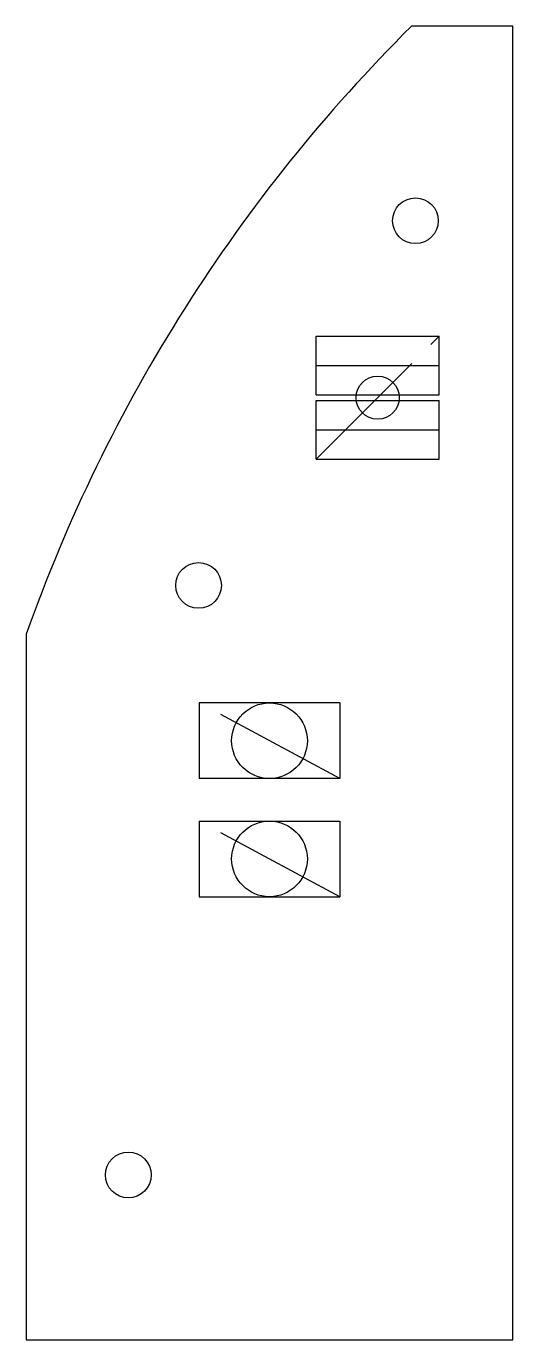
# Model space of a CAD drawing. Header units: inches. Extents: x -1.8 to 0, y 0.7 to 5.56.
import ezdxf

# ---------------------------------------------------------------- set-up
doc = ezdxf.new("R2010")
doc.units = ezdxf.units.IN
doc.header["$MEASUREMENT"] = 0
doc.linetypes.add('CENTERX2', pattern=[0.8, 0.5, -0.1, 0.1, -0.1])

msp = doc.modelspace()

# ---------------------------------------------------------------- linework, layer by layer
at = {"color": 7, "linetype": 'Continuous'}
for p, q in [((0, 5.5625), (-0.375, 5.5625)), ((0, 0.7), (0, 5.5625)), ((-0.7272, 4.1976), (-0.7272, 4.4151)), ((-0.7272, 4.4151), (-0.2722, 4.4151)), ((-0.2722, 4.1976), (-0.2722, 4.4151)), ((-0.7272, 4.1976), (-0.2722, 4.1976)), ((-0.7272, 3.9601), (-0.7272, 4.1776)), ((-0.7272, 4.1776), (-0.2722, 4.1776)), ((-0.2722, 3.9601), (-0.2722, 4.1776)), ((-0.7272, 3.9601), (-0.2722, 3.9601)), ((-1.8, 3.3125), (-1.8, 0.7)), ((-0.64, 3.0575), (-1.16, 3.0575)), ((-1.16, 3.0575), (-1.16, 2.7775)), ((-0.64, 3.0575), (-0.64, 2.7775)), ((-0.64, 2.7775), (-1.16, 2.7775)), ((-1.16, 2.62), (-0.64, 2.62)), ((-1.16, 2.62), (-1.16, 2.34)), ((-0.64, 2.62), (-0.64, 2.34)), ((-1.16, 2.34), (-0.64, 2.34)), ((-1.8, 0.7), (0, 0.7))]:
    msp.add_line(p, q, dxfattribs=at)
at = {"color": 7, "linetype": 'CENTERX2'}
for p, q in [((-0.7272, 3.9601), (-0.2722, 4.4151)), ((-0.7272, 4.3064), (-0.5755, 4.3064)), ((-0.5755, 4.3064), (-0.4239, 4.3064)), ((-0.4239, 4.3064), (-0.2722, 4.3064)), ((-0.7272, 4.0689), (-0.5755, 4.0689)), ((-0.5755, 4.0689), (-0.4239, 4.0689)), ((-0.4239, 4.0689), (-0.2722, 4.0689)), ((-0.64, 2.7775), (-1.16, 3.0575)), ((-0.64, 2.34), (-1.16, 2.62))]:
    msp.add_line(p, q, dxfattribs=at)
at = {"color": 7, "linetype": 'Continuous'}
for centre, radius in [((-0.36, 4.8425), 0.0847), ((-0.4997, 4.1876), 0.0799), ((-1.1625, 3.4925), 0.0847), ((-0.9, 2.9175), 0.14), ((-0.9, 2.48), 0.14), ((-1.4225, 1.31), 0.0847)]:
    msp.add_circle(centre, radius, dxfattribs=at)
msp.add_arc((3.855, 1.3073), 6, 134.82949, 160.47562, dxfattribs=at)

doc.saveas('drawing.dxf')
